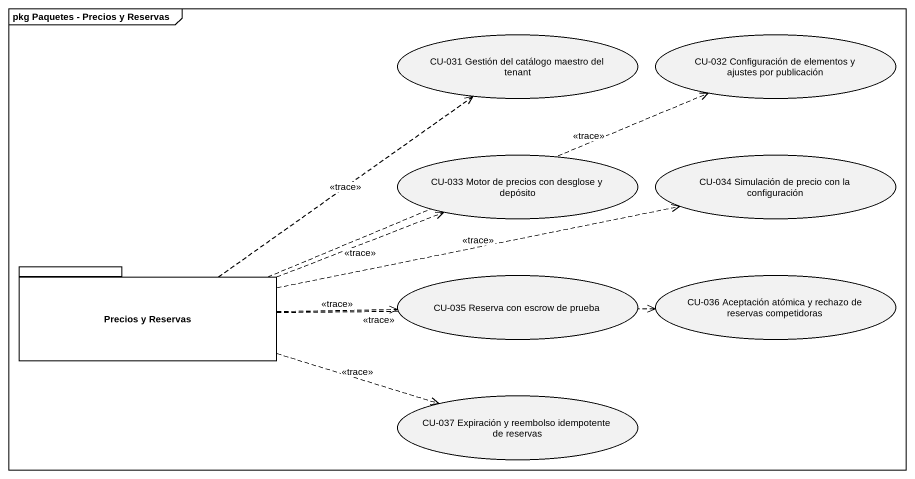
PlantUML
@startuml
mainframe pkg Paquetes - Precios y Reservas
usecase "CU-031 Gestión del catálogo maestro del tenant" as CU_031_Gestión_del_catálogo
usecase "CU-032 Configuración de elementos y ajustes por publicación" as CU_032_Configuración_de
usecase "CU-033 Motor de precios con desglose y depósito" as CU_033_Motor_de_precios_con
usecase "CU-034 Simulación de precio con la configuración" as CU_034_Simulación_de_precio
package "Precios y Reservas" as Precios_y_Reservas {
}
usecase "CU-035 Reserva con escrow de prueba" as CU_035_Reserva_con_escrow
usecase "CU-036 Aceptación atómica y rechazo de reservas competidoras" as CU_036_Aceptación_atómica_y
usecase "CU-037 Expiración y reembolso idempotente de reservas" as CU_037_Expiración_y
Precios_y_Reservas .up.> CU_031_Gestión_del_catálogo : <<trace>>
Precios_y_Reservas .right.> CU_032_Configuración_de : <<trace>>
Precios_y_Reservas .right.> CU_033_Motor_de_precios_con : <<trace>>
Precios_y_Reservas .right.> CU_034_Simulación_de_precio : <<trace>>
Precios_y_Reservas .right.> CU_035_Reserva_con_escrow : <<trace>>
Precios_y_Reservas .right.> CU_036_Aceptación_atómica_y : <<trace>>
Precios_y_Reservas .right.> CU_037_Expiración_y : <<trace>>
@enduml
